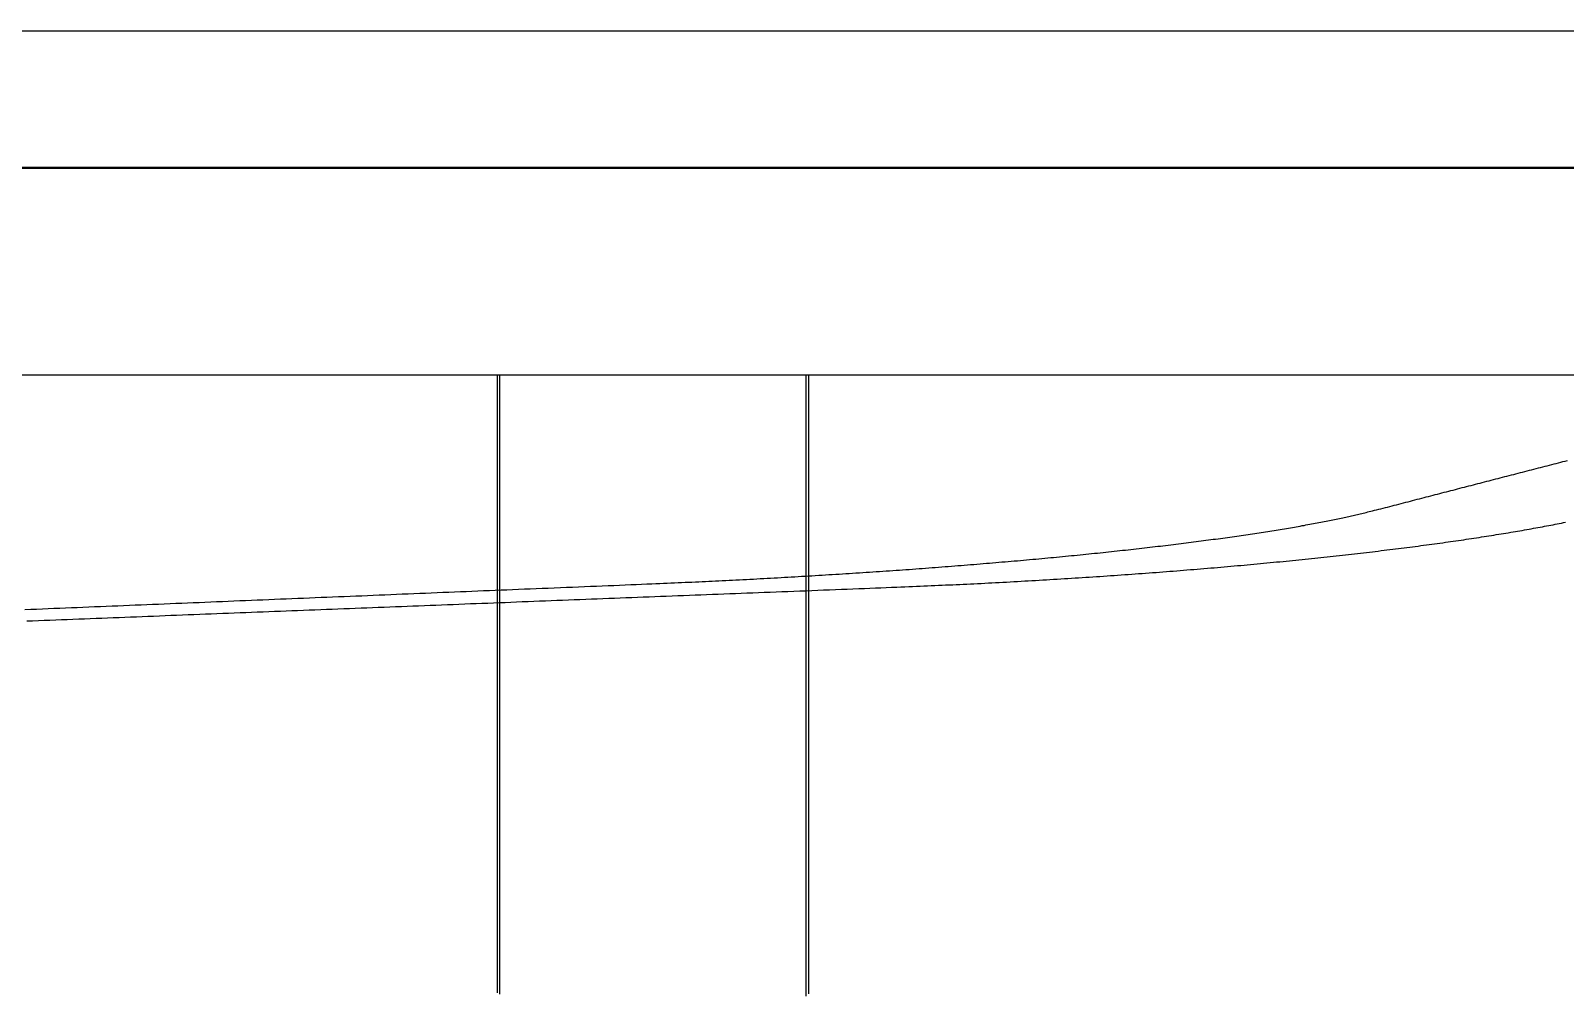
# Model space of a CAD drawing. Header units: millimetres. Extents: x -226 to 218, y -316 to 313.
# Drawn here: x 33.2 to 89.7, y -150.3 to -114.9 of the extents above; entities that cross this region are included whole.
import ezdxf

# ---------------------------------------------------------------- set-up
doc = ezdxf.new("R2010")
doc.units = ezdxf.units.MM
doc.layers.add('SKETCH', color=5, linetype='Continuous')
doc.layers.add('VISIBLE', color=7, linetype='Continuous')

msp = doc.modelspace()

# ---------------------------------------------------------------- linework, layer by layer
at = {"layer": 'SKETCH', "flags": 128}
for points in [[(50.416, -150.341), (50.416, -150.129), (50.416, -149.917), (50.416, -149.706), (50.416, -149.494), (50.416, -149.282), (50.416, -149.071), (50.416, -148.859), (50.416, -148.648), (50.416, -148.436), (50.416, -148.224), (50.416, -148.013), (50.416, -147.801), (50.416, -147.59), (50.416, -147.378), (50.416, -147.166), (50.416, -146.955), (50.416, -146.743), (50.416, -146.532), (50.416, -146.32), (50.416, -146.108), (50.416, -145.897), (50.416, -145.685), (50.416, -145.474), (50.416, -145.262), (50.416, -145.05), (50.416, -144.839), (50.416, -144.627), (50.416, -144.416), (50.416, -144.204), (50.416, -143.992), (50.416, -143.781), (50.416, -143.569), (50.416, -143.358), (50.416, -143.146), (50.416, -142.934), (50.416, -142.723), (50.416, -142.511), (50.416, -142.3), (50.416, -142.088), (50.416, -141.876), (50.416, -141.665), (50.416, -141.453), (50.416, -141.242), (50.416, -141.03), (50.416, -140.819), (50.416, -140.607), (50.416, -140.396), (50.416, -140.184), (50.416, -139.972), (50.416, -139.761), (50.416, -139.549), (50.416, -139.338), (50.416, -139.126), (50.416, -138.915), (50.416, -138.703), (50.416, -138.492), (50.416, -138.28), (50.416, -138.068), (50.416, -137.857), (50.416, -137.645), (50.416, -137.434), (50.416, -137.222), (50.416, -137.011), (50.416, -136.799), (50.416, -136.587), (50.416, -136.376), (50.416, -136.164), (50.416, -135.953), (50.416, -135.741), (50.416, -135.529), (50.416, -135.318), (50.416, -135.106), (50.416, -134.895), (50.416, -134.683), (50.416, -134.471), (50.416, -134.26), (50.416, -134.048), (50.416, -133.837), (50.416, -133.625), (50.416, -133.413), (50.416, -133.202), (50.416, -132.99), (50.416, -132.778), (50.416, -132.567), (50.416, -132.355), (50.416, -132.144), (50.416, -131.932), (50.416, -131.72), (50.416, -131.509), (50.416, -131.297), (50.416, -131.086), (50.416, -130.874), (50.416, -130.662), (50.416, -130.451), (50.416, -130.239), (50.416, -130.028), (50.416, -129.816), (50.416, -129.604), (50.416, -129.393), (50.416, -129.181), (50.416, -128.97), (50.416, -128.758), (50.416, -128.546), (50.416, -128.335), (50.416, -128.123), (50.416, -127.912), (50.416, -127.7), (50.416, -127.595)], [(50.502, -150.382), (50.502, -150.17), (50.502, -149.958), (50.502, -149.746), (50.502, -149.534), (50.502, -149.322), (50.502, -149.11), (50.502, -148.898), (50.502, -148.686), (50.502, -148.474), (50.502, -148.262), (50.502, -148.05), (50.502, -147.838), (50.502, -147.626), (50.502, -147.414), (50.502, -147.202), (50.502, -146.99), (50.502, -146.778), (50.502, -146.566), (50.502, -146.354), (50.502, -146.142), (50.502, -145.93), (50.502, -145.718), (50.502, -145.507), (50.502, -145.295), (50.502, -145.083), (50.502, -144.871), (50.502, -144.659), (50.502, -144.447), (50.502, -144.235), (50.502, -144.023), (50.502, -143.811), (50.502, -143.599), (50.502, -143.387), (50.502, -143.175), (50.502, -142.963), (50.502, -142.751), (50.502, -142.539), (50.502, -142.327), (50.502, -142.115), (50.502, -141.903), (50.502, -141.691), (50.502, -141.479), (50.502, -141.267), (50.502, -141.055), (50.502, -140.843), (50.502, -140.631), (50.502, -140.419), (50.502, -140.207), (50.502, -139.996), (50.502, -139.784), (50.502, -139.572), (50.502, -139.36), (50.502, -139.148), (50.502, -138.936), (50.502, -138.724), (50.502, -138.512), (50.502, -138.3), (50.502, -138.088), (50.502, -137.876), (50.502, -137.664), (50.502, -137.452), (50.502, -137.24), (50.502, -137.028), (50.502, -136.816), (50.502, -136.604), (50.502, -136.392), (50.502, -136.18), (50.502, -135.968), (50.502, -135.756), (50.502, -135.544), (50.502, -135.332), (50.502, -135.12), (50.502, -134.908), (50.502, -134.696), (50.502, -134.485), (50.502, -134.273), (50.502, -134.061), (50.502, -133.849), (50.502, -133.637), (50.502, -133.425), (50.502, -133.213), (50.502, -133.001), (50.502, -132.789), (50.502, -132.577), (50.502, -132.365), (50.502, -132.153), (50.502, -131.941), (50.502, -131.729), (50.502, -131.517), (50.502, -131.305), (50.502, -131.093), (50.502, -130.881), (50.502, -130.669), (50.502, -130.457), (50.502, -130.245), (50.502, -130.033), (50.502, -129.821), (50.502, -129.609), (50.502, -129.397), (50.502, -129.185), (50.502, -128.974), (50.502, -128.762), (50.502, -128.55), (50.502, -128.338), (50.502, -128.126), (50.502, -127.914), (50.502, -127.702), (50.502, -127.595)], [(61.775, -150.461), (61.775, -150.248), (61.775, -150.036), (61.775, -149.824), (61.775, -149.611), (61.775, -149.399), (61.775, -149.186), (61.775, -148.974), (61.775, -148.762), (61.775, -148.549), (61.775, -148.337), (61.775, -148.124), (61.775, -147.912), (61.775, -147.699), (61.775, -147.487), (61.775, -147.274), (61.775, -147.062), (61.775, -146.85), (61.775, -146.637), (61.775, -146.425), (61.775, -146.212), (61.775, -146), (61.775, -145.787), (61.775, -145.575), (61.775, -145.362), (61.775, -145.15), (61.775, -144.937), (61.775, -144.725), (61.775, -144.512), (61.775, -144.3), (61.775, -144.087), (61.775, -143.875), (61.775, -143.662), (61.775, -143.45), (61.775, -143.237), (61.775, -143.025), (61.775, -142.812), (61.775, -142.6), (61.775, -142.388), (61.775, -142.175), (61.775, -141.963), (61.775, -141.75), (61.775, -141.538), (61.775, -141.325), (61.775, -141.113), (61.775, -140.9), (61.775, -140.688), (61.775, -140.475), (61.775, -140.263), (61.775, -140.05), (61.775, -139.838), (61.775, -139.625), (61.775, -139.413), (61.775, -139.2), (61.775, -138.988), (61.775, -138.775), (61.775, -138.563), (61.775, -138.35), (61.775, -138.138), (61.775, -137.926), (61.775, -137.713), (61.775, -137.501), (61.775, -137.288), (61.775, -137.076), (61.775, -136.863), (61.775, -136.651), (61.775, -136.438), (61.775, -136.226), (61.775, -136.013), (61.775, -135.801), (61.775, -135.589), (61.775, -135.376), (61.775, -135.164), (61.775, -134.951), (61.775, -134.739), (61.775, -134.526), (61.775, -134.314), (61.775, -134.102), (61.775, -133.889), (61.775, -133.677), (61.775, -133.464), (61.775, -133.252), (61.775, -133.039), (61.775, -132.827), (61.775, -132.615), (61.775, -132.402), (61.775, -132.19), (61.775, -131.977), (61.775, -131.765), (61.775, -131.552), (61.775, -131.34), (61.775, -131.127), (61.775, -130.915), (61.775, -130.702), (61.775, -130.49), (61.775, -130.278), (61.775, -130.065), (61.775, -129.853), (61.775, -129.64), (61.775, -129.428), (61.775, -129.215), (61.775, -129.003), (61.775, -128.79), (61.775, -128.578), (61.775, -128.365), (61.775, -128.153), (61.775, -127.94), (61.775, -127.728), (61.775, -127.595)], [(61.879, -150.37), (61.879, -150.158), (61.879, -149.946), (61.879, -149.734), (61.879, -149.522), (61.879, -149.31), (61.879, -149.098), (61.879, -148.886), (61.879, -148.674), (61.879, -148.462), (61.879, -148.249), (61.879, -148.037), (61.879, -147.825), (61.879, -147.613), (61.879, -147.401), (61.879, -147.189), (61.879, -146.977), (61.879, -146.765), (61.879, -146.553), (61.879, -146.341), (61.879, -146.129), (61.879, -145.916), (61.879, -145.704), (61.879, -145.492), (61.879, -145.28), (61.879, -145.068), (61.879, -144.856), (61.879, -144.644), (61.879, -144.432), (61.879, -144.22), (61.879, -144.008), (61.879, -143.796), (61.879, -143.584), (61.879, -143.371), (61.879, -143.159), (61.879, -142.947), (61.879, -142.735), (61.879, -142.523), (61.879, -142.311), (61.879, -142.099), (61.879, -141.887), (61.879, -141.675), (61.879, -141.463), (61.879, -141.251), (61.879, -141.038), (61.879, -140.826), (61.879, -140.614), (61.879, -140.402), (61.879, -140.19), (61.879, -139.978), (61.879, -139.766), (61.879, -139.554), (61.879, -139.342), (61.879, -139.13), (61.879, -138.918), (61.879, -138.706), (61.879, -138.493), (61.879, -138.281), (61.879, -138.069), (61.879, -137.857), (61.879, -137.645), (61.879, -137.433), (61.879, -137.221), (61.879, -137.009), (61.879, -136.797), (61.879, -136.585), (61.879, -136.373), (61.879, -136.16), (61.879, -135.948), (61.879, -135.736), (61.879, -135.524), (61.879, -135.312), (61.879, -135.1), (61.879, -134.888), (61.879, -134.676), (61.879, -134.464), (61.879, -134.252), (61.879, -134.04), (61.879, -133.828), (61.879, -133.615), (61.879, -133.403), (61.879, -133.191), (61.879, -132.979), (61.879, -132.767), (61.879, -132.555), (61.879, -132.343), (61.879, -132.131), (61.879, -131.919), (61.879, -131.707), (61.879, -131.495), (61.879, -131.282), (61.879, -131.07), (61.879, -130.858), (61.879, -130.646), (61.879, -130.434), (61.879, -130.222), (61.879, -130.01), (61.879, -129.798), (61.879, -129.586), (61.879, -129.374), (61.879, -129.162), (61.879, -128.95), (61.879, -128.737), (61.879, -128.525), (61.879, -128.313), (61.879, -128.101), (61.879, -127.889), (61.879, -127.677), (61.879, -127.595)], [(33.032, -136.232), (33.245, -136.224), (33.459, -136.215), (33.673, -136.206), (33.886, -136.197), (34.1, -136.189), (34.313, -136.18), (34.527, -136.171), (34.741, -136.162), (34.954, -136.154), (35.168, -136.145), (35.382, -136.136), (35.595, -136.127), (35.809, -136.119), (36.022, -136.11), (36.236, -136.101), (36.45, -136.092), (36.663, -136.083), (36.877, -136.075), (37.091, -136.066), (37.304, -136.057), (37.518, -136.048), (37.731, -136.039), (37.945, -136.031), (38.159, -136.022), (38.372, -136.013), (38.586, -136.004), (38.8, -135.995), (39.013, -135.987), (39.227, -135.978), (39.44, -135.969), (39.654, -135.96), (39.868, -135.951), (40.081, -135.943), (40.295, -135.934), (40.509, -135.925), (40.722, -135.916), (40.936, -135.907), (41.149, -135.899), (41.363, -135.89), (41.577, -135.881), (41.79, -135.872), (42.004, -135.864), (42.218, -135.855), (42.431, -135.846), (42.645, -135.837), (42.858, -135.829), (43.072, -135.82), (43.286, -135.811), (43.499, -135.802), (43.713, -135.794), (43.926, -135.785), (44.14, -135.776), (44.354, -135.768), (44.567, -135.759), (44.781, -135.75), (44.995, -135.741), (45.208, -135.733), (45.422, -135.724), (45.635, -135.715), (45.849, -135.706), (46.063, -135.697), (46.276, -135.689), (46.49, -135.68), (46.704, -135.671), (46.917, -135.662), (47.131, -135.654), (47.344, -135.645), (47.558, -135.636), (47.772, -135.627), (47.985, -135.618), (48.199, -135.61), (48.412, -135.601), (48.626, -135.592), (48.84, -135.583), (49.053, -135.574), (49.267, -135.565), (49.481, -135.557), (49.694, -135.548), (49.908, -135.539), (50.121, -135.53), (50.335, -135.522), (50.549, -135.513), (50.762, -135.504), (50.976, -135.495), (51.191, -135.486), (51.407, -135.478), (51.626, -135.469), (51.845, -135.46), (52.066, -135.451), (52.288, -135.442), (52.51, -135.433), (52.733, -135.424), (52.955, -135.415), (53.178, -135.406), (53.399, -135.397), (53.62, -135.388), (53.84, -135.379), (54.058, -135.37), (54.275, -135.362), (54.49, -135.353), (54.702, -135.344), (54.912, -135.335), (55.119, -135.327), (55.323, -135.318), (55.524, -135.31), (55.721, -135.302), (55.914, -135.293), (56.102, -135.285), (56.246, -135.279), (56.388, -135.273), (56.527, -135.267), (56.664, -135.261), (56.799, -135.255), (56.932, -135.249), (57.063, -135.243), (57.193, -135.238), (57.321, -135.232), (57.449, -135.226), (57.575, -135.221), (57.7, -135.215), (57.825, -135.209), (57.949, -135.204), (58.073, -135.198), (58.196, -135.192), (58.32, -135.187), (58.443, -135.181), (58.567, -135.175), (58.691, -135.169), (58.815, -135.163), (58.941, -135.157), (59.067, -135.15), (59.194, -135.144), (59.322, -135.137), (59.45, -135.131), (59.578, -135.124), (59.705, -135.117), (59.833, -135.111), (59.961, -135.104), (60.088, -135.097), (60.215, -135.09), (60.343, -135.083), (60.47, -135.076), (60.597, -135.069), (60.724, -135.062), (60.851, -135.055), (60.978, -135.048), (61.105, -135.041), (61.231, -135.034), (61.358, -135.026), (61.484, -135.019), (61.61, -135.012), (61.736, -135.004), (61.862, -134.997), (61.988, -134.989), (62.113, -134.982), (62.239, -134.974), (62.364, -134.967), (62.489, -134.959), (62.614, -134.951), (62.739, -134.944), (62.864, -134.936), (62.988, -134.928), (63.113, -134.92), (63.237, -134.912), (63.362, -134.904), (63.486, -134.896), (63.61, -134.888), (63.734, -134.88), (63.857, -134.872), (63.981, -134.864), (64.104, -134.856), (64.227, -134.848), (64.35, -134.84), (64.473, -134.831), (64.595, -134.823), (64.718, -134.814), (64.84, -134.806), (64.962, -134.798), (65.083, -134.789), (65.205, -134.781), (65.326, -134.772), (65.447, -134.763), (65.568, -134.755), (65.689, -134.746), (65.809, -134.737), (65.93, -134.728), (66.05, -134.719), (66.17, -134.71), (66.29, -134.702), (66.41, -134.693), (66.529, -134.683), (66.648, -134.674), (66.767, -134.665), (66.886, -134.656), (67.005, -134.647), (67.123, -134.638), (67.241, -134.628), (67.359, -134.619), (67.476, -134.61), (67.594, -134.6), (67.711, -134.591), (67.827, -134.582), (67.944, -134.572), (68.06, -134.563), (68.176, -134.553), (68.292, -134.544), (68.407, -134.534), (68.523, -134.524), (68.638, -134.515), (68.752, -134.505), (68.867, -134.495), (68.981, -134.485), (69.096, -134.476), (69.209, -134.466), (69.323, -134.456), (69.436, -134.446), (69.549, -134.436), (69.662, -134.426), (69.775, -134.416), (69.887, -134.406), (69.999, -134.396), (70.111, -134.385), (70.222, -134.375), (70.333, -134.365), (70.444, -134.355), (70.554, -134.345), (70.664, -134.334), (70.774, -134.324), (70.883, -134.314), (70.992, -134.303), (71.101, -134.293), (71.21, -134.282), (71.318, -134.272), (71.426, -134.261), (71.534, -134.251), (71.642, -134.24), (71.749, -134.229), (71.856, -134.219), (71.963, -134.208), (72.069, -134.197), (72.175, -134.186), (72.281, -134.176), (72.386, -134.165), (72.491, -134.154), (72.596, -134.143), (72.7, -134.132), (72.804, -134.121), (72.907, -134.11), (73.011, -134.099), (73.114, -134.088), (73.216, -134.077), (73.318, -134.066), (73.42, -134.055), (73.521, -134.044), (73.622, -134.033), (73.723, -134.022), (73.824, -134.011), (73.924, -133.999), (74.024, -133.988), (74.123, -133.977), (74.222, -133.965), (74.321, -133.954), (74.42, -133.943), (74.518, -133.931), (74.615, -133.92), (74.713, -133.908), (74.81, -133.897), (74.906, -133.886), (75.003, -133.874), (75.098, -133.863), (75.194, -133.851), (75.289, -133.839), (75.383, -133.828), (75.478, -133.816), (75.571, -133.805), (75.665, -133.793), (75.758, -133.781), (75.85, -133.77), (75.942, -133.758), (76.034, -133.746), (76.126, -133.734), (76.217, -133.723), (76.308, -133.711), (76.398, -133.699), (76.488, -133.687), (76.578, -133.675), (76.667, -133.663), (76.756, -133.651), (76.844, -133.639), (76.932, -133.628), (77.019, -133.616), (77.107, -133.604), (77.193, -133.592), (77.28, -133.58), (77.365, -133.568), (77.451, -133.555), (77.536, -133.543), (77.62, -133.531), (77.704, -133.519), (77.788, -133.507), (77.871, -133.495), (77.954, -133.483), (78.036, -133.471), (78.118, -133.458), (78.2, -133.446), (78.281, -133.434), (78.362, -133.422), (78.442, -133.409), (78.522, -133.397), (78.602, -133.385), (78.681, -133.372), (78.759, -133.36), (78.838, -133.348), (78.915, -133.335), (78.993, -133.323), (79.07, -133.31), (79.146, -133.298), (79.222, -133.286), (79.297, -133.273), (79.372, -133.261), (79.447, -133.248), (79.521, -133.236), (79.594, -133.223), (79.667, -133.211), (79.74, -133.198), (79.812, -133.186), (79.884, -133.173), (79.955, -133.161), (80.026, -133.148), (80.096, -133.136), (80.166, -133.123), (80.235, -133.111), (80.304, -133.098), (80.373, -133.085), (80.441, -133.073), (80.509, -133.06), (80.576, -133.048), (80.642, -133.035), (80.709, -133.022), (80.774, -133.01), (80.839, -132.997), (80.904, -132.984), (80.968, -132.972), (81.032, -132.959), (81.095, -132.946), (81.158, -132.934), (81.22, -132.921), (81.282, -132.908), (81.342, -132.896), (81.402, -132.883), (81.46, -132.871), (81.518, -132.859), (81.574, -132.846), (81.63, -132.834), (81.685, -132.822), (81.74, -132.81), (81.794, -132.798), (81.848, -132.785), (81.901, -132.773), (81.954, -132.761), (82.007, -132.749), (82.06, -132.736), (82.113, -132.724), (82.167, -132.711), (82.22, -132.698), (82.275, -132.685), (82.329, -132.672), (82.384, -132.659), (82.44, -132.645), (82.497, -132.631), (82.555, -132.617), (82.613, -132.603), (82.69, -132.584), (82.768, -132.565), (82.847, -132.546), (82.926, -132.526), (83.007, -132.505), (83.088, -132.484), (83.169, -132.464), (83.252, -132.442), (83.334, -132.421), (83.418, -132.399), (83.501, -132.377), (83.585, -132.356), (83.669, -132.333), (83.754, -132.311), (83.838, -132.289), (83.923, -132.267), (84.007, -132.245), (84.092, -132.222), (84.176, -132.2), (84.26, -132.178), (84.344, -132.156), (84.428, -132.134), (84.511, -132.113), (84.594, -132.091), (84.676, -132.07), (84.759, -132.049), (84.841, -132.027), (84.924, -132.006), (85.006, -131.985), (85.089, -131.963), (85.171, -131.942), (85.254, -131.921), (85.336, -131.9), (85.419, -131.878), (85.501, -131.857), (85.584, -131.836), (85.666, -131.814), (85.748, -131.793), (85.831, -131.772), (85.913, -131.75), (85.996, -131.729), (86.078, -131.708), (86.161, -131.686), (86.243, -131.665), (86.326, -131.644), (86.408, -131.622), (86.491, -131.601), (86.573, -131.58), (86.656, -131.559), (86.738, -131.537), (86.821, -131.516), (86.903, -131.495), (86.985, -131.473), (87.068, -131.452), (87.15, -131.431), (87.233, -131.409), (87.315, -131.388), (87.398, -131.367), (87.48, -131.345), (87.563, -131.324), (87.645, -131.303), (87.727, -131.281), (87.81, -131.26), (87.892, -131.239), (87.975, -131.218), (88.057, -131.196), (88.14, -131.175), (88.222, -131.154), (88.305, -131.132), (88.387, -131.111), (88.469, -131.09), (88.552, -131.069), (88.634, -131.047), (88.717, -131.026), (88.799, -131.005), (88.881, -130.983), (88.964, -130.962), (89.046, -130.941), (89.129, -130.92), (89.211, -130.898), (89.294, -130.877), (89.376, -130.856), (89.458, -130.835), (89.541, -130.813), (89.623, -130.792), (89.706, -130.771), (89.788, -130.75)], [(33.103, -136.654), (33.315, -136.645), (33.527, -136.637), (33.739, -136.629), (33.951, -136.62), (34.163, -136.612), (34.375, -136.604), (34.587, -136.596), (34.799, -136.587), (35.011, -136.579), (35.223, -136.571), (35.435, -136.563), (35.647, -136.554), (35.859, -136.546), (36.071, -136.538), (36.283, -136.53), (36.495, -136.521), (36.707, -136.513), (36.919, -136.505), (37.131, -136.497), (37.343, -136.488), (37.555, -136.48), (37.767, -136.472), (37.979, -136.463), (38.191, -136.455), (38.403, -136.447), (38.614, -136.439), (38.826, -136.43), (39.038, -136.422), (39.25, -136.414), (39.462, -136.406), (39.674, -136.397), (39.886, -136.389), (40.098, -136.381), (40.31, -136.373), (40.522, -136.365), (40.734, -136.356), (40.946, -136.348), (41.158, -136.34), (41.37, -136.332), (41.582, -136.323), (41.794, -136.315), (42.006, -136.307), (42.218, -136.299), (42.43, -136.291), (42.642, -136.282), (42.854, -136.274), (43.066, -136.266), (43.278, -136.258), (43.49, -136.25), (43.702, -136.241), (43.914, -136.233), (44.126, -136.225), (44.338, -136.217), (44.55, -136.208), (44.762, -136.2), (44.974, -136.192), (45.186, -136.184), (45.398, -136.175), (45.61, -136.167), (45.822, -136.159), (46.034, -136.151), (46.246, -136.142), (46.458, -136.134), (46.67, -136.126), (46.882, -136.118), (47.094, -136.109), (47.306, -136.101), (47.517, -136.093), (47.729, -136.085), (47.941, -136.076), (48.153, -136.068), (48.365, -136.06), (48.577, -136.052), (48.789, -136.043), (49.001, -136.035), (49.213, -136.027), (49.425, -136.018), (49.637, -136.01), (49.849, -136.002), (50.061, -135.994), (50.273, -135.985), (50.485, -135.977), (50.697, -135.969), (50.909, -135.961), (51.121, -135.952), (51.333, -135.944), (51.545, -135.936), (51.757, -135.928), (51.968, -135.919), (52.18, -135.911), (52.392, -135.903), (52.604, -135.894), (52.816, -135.886), (53.028, -135.878), (53.24, -135.87), (53.452, -135.861), (53.664, -135.853), (53.876, -135.845), (54.088, -135.837), (54.3, -135.828), (54.512, -135.82), (54.724, -135.812), (54.936, -135.804), (55.147, -135.795), (55.359, -135.787), (55.571, -135.779), (55.783, -135.771), (55.995, -135.763), (56.207, -135.754), (56.419, -135.746), (56.631, -135.738), (56.843, -135.73), (57.055, -135.721), (57.267, -135.713), (57.479, -135.705), (57.691, -135.697), (57.903, -135.689), (58.115, -135.68), (58.327, -135.672), (58.539, -135.664), (58.751, -135.656), (58.963, -135.648), (59.175, -135.639), (59.387, -135.631), (59.599, -135.623), (59.811, -135.615), (60.023, -135.606), (60.236, -135.598), (60.45, -135.59), (60.667, -135.582), (60.884, -135.573), (61.102, -135.565), (61.322, -135.557), (61.541, -135.548), (61.761, -135.54), (61.981, -135.531), (62.201, -135.523), (62.42, -135.515), (62.638, -135.506), (62.856, -135.498), (63.072, -135.49), (63.287, -135.481), (63.5, -135.473), (63.711, -135.465), (63.919, -135.456), (64.125, -135.448), (64.329, -135.44), (64.529, -135.432), (64.726, -135.424), (64.92, -135.416), (65.11, -135.408), (65.259, -135.402), (65.406, -135.396), (65.55, -135.39), (65.692, -135.384), (65.833, -135.378), (65.972, -135.372), (66.109, -135.366), (66.245, -135.36), (66.379, -135.355), (66.513, -135.349), (66.645, -135.343), (66.777, -135.337), (66.908, -135.331), (67.038, -135.326), (67.168, -135.32), (67.298, -135.314), (67.428, -135.308), (67.558, -135.302), (67.688, -135.296), (67.818, -135.289), (67.949, -135.283), (68.081, -135.276), (68.213, -135.27), (68.346, -135.263), (68.48, -135.256), (68.614, -135.249), (68.748, -135.242), (68.882, -135.235), (69.016, -135.228), (69.15, -135.221), (69.283, -135.214), (69.417, -135.207), (69.55, -135.199), (69.684, -135.192), (69.817, -135.184), (69.951, -135.177), (70.084, -135.169), (70.217, -135.161), (70.35, -135.154), (70.482, -135.146), (70.615, -135.138), (70.748, -135.13), (70.88, -135.122), (71.012, -135.114), (71.144, -135.106), (71.276, -135.098), (71.408, -135.09), (71.539, -135.082), (71.67, -135.073), (71.802, -135.065), (71.933, -135.057), (72.064, -135.048), (72.195, -135.04), (72.325, -135.031), (72.456, -135.022), (72.586, -135.014), (72.717, -135.005), (72.847, -134.996), (72.977, -134.987), (73.107, -134.978), (73.237, -134.969), (73.366, -134.96), (73.496, -134.951), (73.625, -134.942), (73.754, -134.933), (73.882, -134.923), (74.011, -134.914), (74.139, -134.905), (74.267, -134.895), (74.395, -134.886), (74.523, -134.876), (74.65, -134.867), (74.777, -134.857), (74.904, -134.847), (75.031, -134.837), (75.158, -134.828), (75.284, -134.818), (75.41, -134.808), (75.537, -134.798), (75.663, -134.788), (75.788, -134.778), (75.914, -134.767), (76.039, -134.757), (76.164, -134.747), (76.289, -134.736), (76.414, -134.726), (76.538, -134.716), (76.662, -134.705), (76.786, -134.695), (76.91, -134.684), (77.033, -134.673), (77.156, -134.663), (77.279, -134.652), (77.401, -134.641), (77.523, -134.63), (77.645, -134.619), (77.766, -134.608), (77.888, -134.597), (78.009, -134.586), (78.13, -134.575), (78.25, -134.564), (78.371, -134.553), (78.491, -134.542), (78.61, -134.531), (78.73, -134.519), (78.849, -134.508), (78.968, -134.496), (79.087, -134.485), (79.206, -134.474), (79.324, -134.462), (79.442, -134.45), (79.559, -134.439), (79.676, -134.427), (79.793, -134.415), (79.91, -134.403), (80.026, -134.392), (80.142, -134.38), (80.257, -134.368), (80.373, -134.356), (80.487, -134.344), (80.602, -134.332), (80.716, -134.32), (80.83, -134.308), (80.944, -134.295), (81.057, -134.283), (81.17, -134.271), (81.283, -134.258), (81.395, -134.246), (81.507, -134.234), (81.619, -134.221), (81.73, -134.209), (81.842, -134.196), (81.952, -134.183), (82.063, -134.171), (82.173, -134.158), (82.282, -134.145), (82.392, -134.133), (82.501, -134.12), (82.609, -134.107), (82.717, -134.094), (82.825, -134.081), (82.932, -134.068), (83.039, -134.055), (83.146, -134.042), (83.252, -134.029), (83.357, -134.016), (83.463, -134.003), (83.568, -133.99), (83.672, -133.977), (83.777, -133.964), (83.881, -133.95), (83.984, -133.937), (84.088, -133.924), (84.19, -133.91), (84.293, -133.897), (84.395, -133.884), (84.497, -133.87), (84.598, -133.857), (84.699, -133.843), (84.799, -133.83), (84.899, -133.816), (84.999, -133.802), (85.098, -133.789), (85.197, -133.775), (85.295, -133.761), (85.393, -133.748), (85.49, -133.734), (85.587, -133.72), (85.684, -133.706), (85.78, -133.692), (85.875, -133.678), (85.971, -133.664), (86.066, -133.65), (86.16, -133.636), (86.254, -133.622), (86.348, -133.608), (86.441, -133.594), (86.534, -133.579), (86.626, -133.565), (86.718, -133.551), (86.81, -133.537), (86.901, -133.522), (86.991, -133.508), (87.081, -133.494), (87.171, -133.479), (87.26, -133.465), (87.349, -133.45), (87.437, -133.436), (87.525, -133.421), (87.612, -133.407), (87.699, -133.392), (87.785, -133.378), (87.871, -133.363), (87.956, -133.349), (88.041, -133.334), (88.125, -133.32), (88.209, -133.305), (88.293, -133.29), (88.376, -133.275), (88.458, -133.261), (88.54, -133.246), (88.622, -133.231), (88.703, -133.216), (88.784, -133.202), (88.864, -133.187), (88.944, -133.172), (89.023, -133.157), (89.101, -133.142), (89.18, -133.127), (89.257, -133.112), (89.334, -133.097), (89.411, -133.082), (89.487, -133.067), (89.563, -133.052), (89.638, -133.037), (89.712, -133.022)]]:
    msp.add_lwpolyline(points, dxfattribs=at)
at = {"layer": 'VISIBLE'}
for p, q in [((-197.468, -114.937), (197.468, -114.937)), ((-197.468, -120), (197.468, -120)), ((-197.408, -119.964), (197.408, -119.964)), ((-197.468, -127.595), (197.468, -127.595))]:
    msp.add_line(p, q, dxfattribs=at)

doc.saveas('drawing.dxf')
